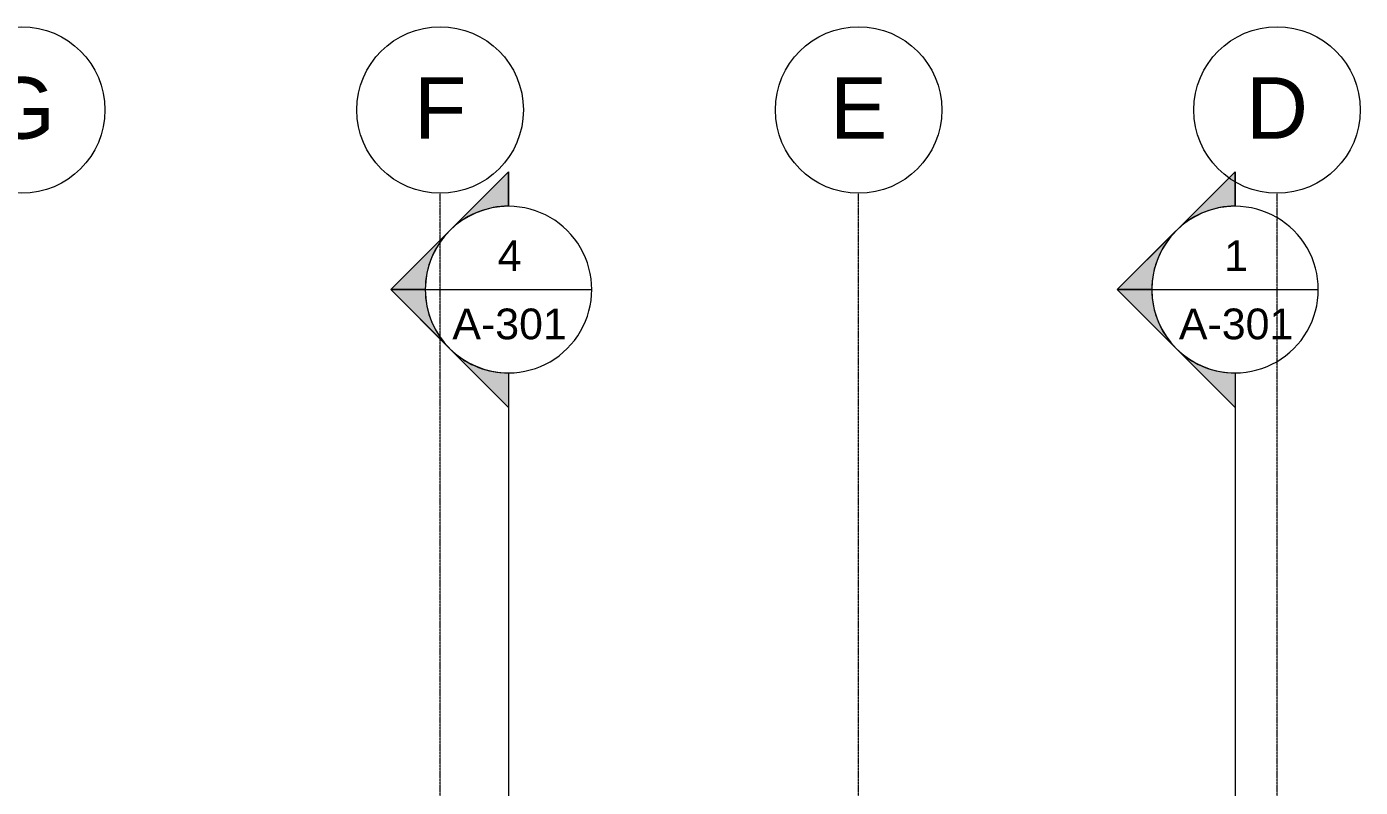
# Model space of a CAD drawing. Header units: inches. Extents: x -27425 to 3657, y -265 to 853.
# Drawn here: x -22347 to -21578, y 306 to 745 of the extents above; entities that cross this region are included whole.
import ezdxf

# ---------------------------------------------------------------- set-up
doc = ezdxf.new("R2010")
doc.units = ezdxf.units.IN
doc.header["$MEASUREMENT"] = 0
doc.linetypes.add('Grid Line 1_2_', pattern=[0.8749999999999999, 0.4999999999999999, -0.125, 0.125, -0.125])
for name, color, linetype, lineweight in [('G-ANNO-SYMB', 111, 'Continuous', 9), ('S-GRID', 1, 'Continuous', 9), ('S-GRID-IDEN', 1, 'Continuous', 9)]:
    doc.layers.add(name, color=color, linetype=linetype, lineweight=lineweight)
doc.styles.add('Arial_1', font='arial.ttf', dxfattribs={"height": 35.40718562874248})
doc.styles.add('Arial_2', font='arial.ttf', dxfattribs={"height": 17.70359281437124})

# ---------------------------------------------------------------- blocks, each defined once
blk = doc.blocks.new('Grid - Grid Head - Circle-14747-Section 15')
at = {"layer": 'S-GRID-IDEN'}
blk.add_circle((-21143.80281039637, 696.6588239577899), 48, dxfattribs=at)
blk = doc.blocks.new('Section - Section Head - Filled-1526-Section 15')
at = {"layer": 'G-ANNO-SYMB'}
h = blk.add_hatch(color=256, dxfattribs=at)
edge = h.paths.add_edge_path(flags=0)
edge.add_arc((-22069.38845523002, 593.1570754422742), 48.06247118192713, 89.99999999999989, 132.0783950246226, ccw=False)
edge.add_line((-22069.38845523002, 641.2195466242014), (-22069.38845523002, 661.0393264361825))
edge.add_line((-22069.38845523002, 661.0393264361825), (-22101.59736594329, 628.8304157229086))
h = blk.add_hatch(color=256, dxfattribs=at)
edge = h.paths.add_edge_path(flags=0)
edge.add_line((-22103.32958072698, 627.0982009392283), (-22137.27070622393, 593.1570754422742))
edge.add_line((-22137.27070622393, 593.1570754422742), (-22117.38845523002, 593.157075442274))
edge.add_arc((-22069.38845523002, 593.1570754422735), 48.00000000000296, 135, 179.9999999999997, ccw=False)
h = blk.add_hatch(color=256, dxfattribs=at)
edge = h.paths.add_edge_path(flags=0)
edge.add_arc((-22069.38845523002, 593.157075442274), 47.99999999999977, 180.0000000000001, 224.9999999999984, ccw=False)
edge.add_line((-22117.38845523002, 593.1570754422742), (-22137.27070622393, 593.1570754422743))
edge.add_line((-22137.27070622393, 593.1570754422743), (-22103.32958072698, 559.21594994532))
h = blk.add_hatch(color=256, dxfattribs=at)
edge = h.paths.add_edge_path(flags=0)
edge.add_line((-22101.59736594329, 557.4837351616393), (-22069.38845523002, 525.2748244483652))
edge.add_line((-22069.38845523002, 525.2748244483652), (-22069.38845523002, 545.0946042603463))
edge.add_arc((-22069.38845523002, 593.1570754422737), 48.06247118192778, 227.9216049753765, 270, ccw=False)
for p, q in [((-22137.27070622393, 593.1570754422743), (-22069.38845523002, 661.0393264361825)), ((-22101.59736594329, 628.8304157229086), (-22069.38845523002, 661.0393264361825)), ((-22069.38845523002, 641.157075442274), (-22069.38845523002, 661.0393264361825)), ((-22069.38845523002, 661.0393264361825), (-22069.38845523002, 641.2195466242014)), ((-22137.27070622393, 593.1570754422742), (-22103.32958072698, 627.0982009392283)), ((-22137.27070622393, 593.1570754422743), (-22069.38845523002, 525.2748244483656)), ((-22117.38845523002, 593.157075442274), (-22137.27070622393, 593.1570754422742)), ((-22103.32958072698, 559.21594994532), (-22137.27070622393, 593.1570754422743)), ((-22137.27070622393, 593.1570754422743), (-22117.38845523002, 593.1570754422742)), ((-22069.38845523002, 525.2748244483652), (-22101.59736594329, 557.4837351616393)), ((-22069.38845523002, 545.157075442274), (-22069.38845523002, 525.2748244483656)), ((-22069.38845523002, 545.0946042603463), (-22069.38845523002, 525.2748244483652))]:
    blk.add_line(p, q, dxfattribs=at)
for centre, radius, start, end in [((-22069.38845523002, 593.157075442274), 47.99999999999989, 89.99999999999987, 269.9999999999995), ((-22069.38845523002, 593.1570754422742), 48.06247118192713, 89.99999999999953, 132.0783950246223), ((-22069.38845523002, 593.157075442274), 47.99999999999994, 269.9999999999996, 89.99999999999993), ((-22069.38845523002, 593.1570754422735), 48.00000000000296, 134.9999999999997, 179.9999999999993), ((-22069.38845523002, 593.157075442274), 47.99999999999977, 179.9999999999997, 224.999999999998), ((-22069.38845523002, 593.1570754422737), 48.06247118192778, 227.9216049753762, 269.9999999999996)]:
    blk.add_arc(centre, radius, start, end, dxfattribs=at)

msp = doc.modelspace()

# ---------------------------------------------------------------- linework, layer by layer
at = {"layer": 'G-ANNO-SYMB'}
for p, q in [((-22117.38845523002, 593.1570754422739), (-22021.38845523002, 593.1570754422739)), ((-21698.52260997757, 593.157075442274), (-21602.52260997757, 593.157075442274)), ((-22069.38845523004, 545.1570754422744), (-22069.38845523004, -54.81696767603199)), ((-21650.52260997759, 545.1570754422745), (-21650.52260997759, -54.81696767603199))]:
    msp.add_line(p, q, dxfattribs=at)
at = {"layer": 'S-GRID', "linetype": 'Grid Line 1_2_'}
for p, q in [((-22108.80281039639, -132), (-22108.80281039639, 648.6588239577904)), ((-21867.55281039639, -132), (-21867.55281039639, 648.6588239577904)), ((-21626.30281039639, -132), (-21626.30281039639, 648.6588239577904))]:
    msp.add_line(p, q, dxfattribs=at)

# ---------------------------------------------------------------- block references
at = {"layer": 'G-ANNO-SYMB'}
for p in [(0, 0), (418.8658452524641, 0)]:
    msp.add_blockref('Section - Section Head - Filled-1526-Section 15', p, dxfattribs=at)
at = {"layer": 'S-GRID-IDEN'}
for p in [(-1206.249999999988, 0), (-964.9999999999872, 0), (-723.7499999999862, 0), (-482.4999999999881, 0)]:
    msp.add_blockref('Grid - Grid Head - Circle-14747-Section 15', p, dxfattribs=at)

# ---------------------------------------------------------------- texts
at = {"layer": 'G-ANNO-SYMB', "char_height": 17.70359281437124, "attachment_point": 2, "line_spacing_factor": 0.9385317878468563, "style": 'Arial_2'}
for s, insert, width in [('4', (-22068.77371526814, 621.4953245809785), 16.41599999999998), ('1', (-21649.90787001569, 621.4953245809786), 16.41599999999998), ('A-301', (-22068.77371526815, 582.2228362023129), 78.62399999999991), ('A-301', (-21649.9078700157, 582.222836202313), 78.62399999999991)]:
    msp.add_mtext(s, dxfattribs=dict(at, insert=insert, width=width))

# ---------------------------------------------------------------- next in the draw order: texts
at = {"layer": 'S-GRID-IDEN', "char_height": 35.40718562874248, "attachment_point": 2, "line_spacing_factor": 0.9385317878468563, "style": 'Arial_1', "bg_fill": 3, "box_fill_scale": 1.25, "bg_fill_color": 0, "bg_fill_transparency": 0}
for s, insert, width in [('G', (-22350.06203769844, 715.5325608676554), 45.79199999999995), ('F', (-22108.81203769844, 715.5325608676554), 35.85599999999996), ('E', (-21867.56203769844, 715.5325608676554), 39.31199999999995), ('D', (-21626.31203769844, 715.5325608676554), 42.33599999999995)]:
    msp.add_mtext(s, dxfattribs=dict(at, insert=insert, width=width))

doc.saveas('drawing.dxf')
